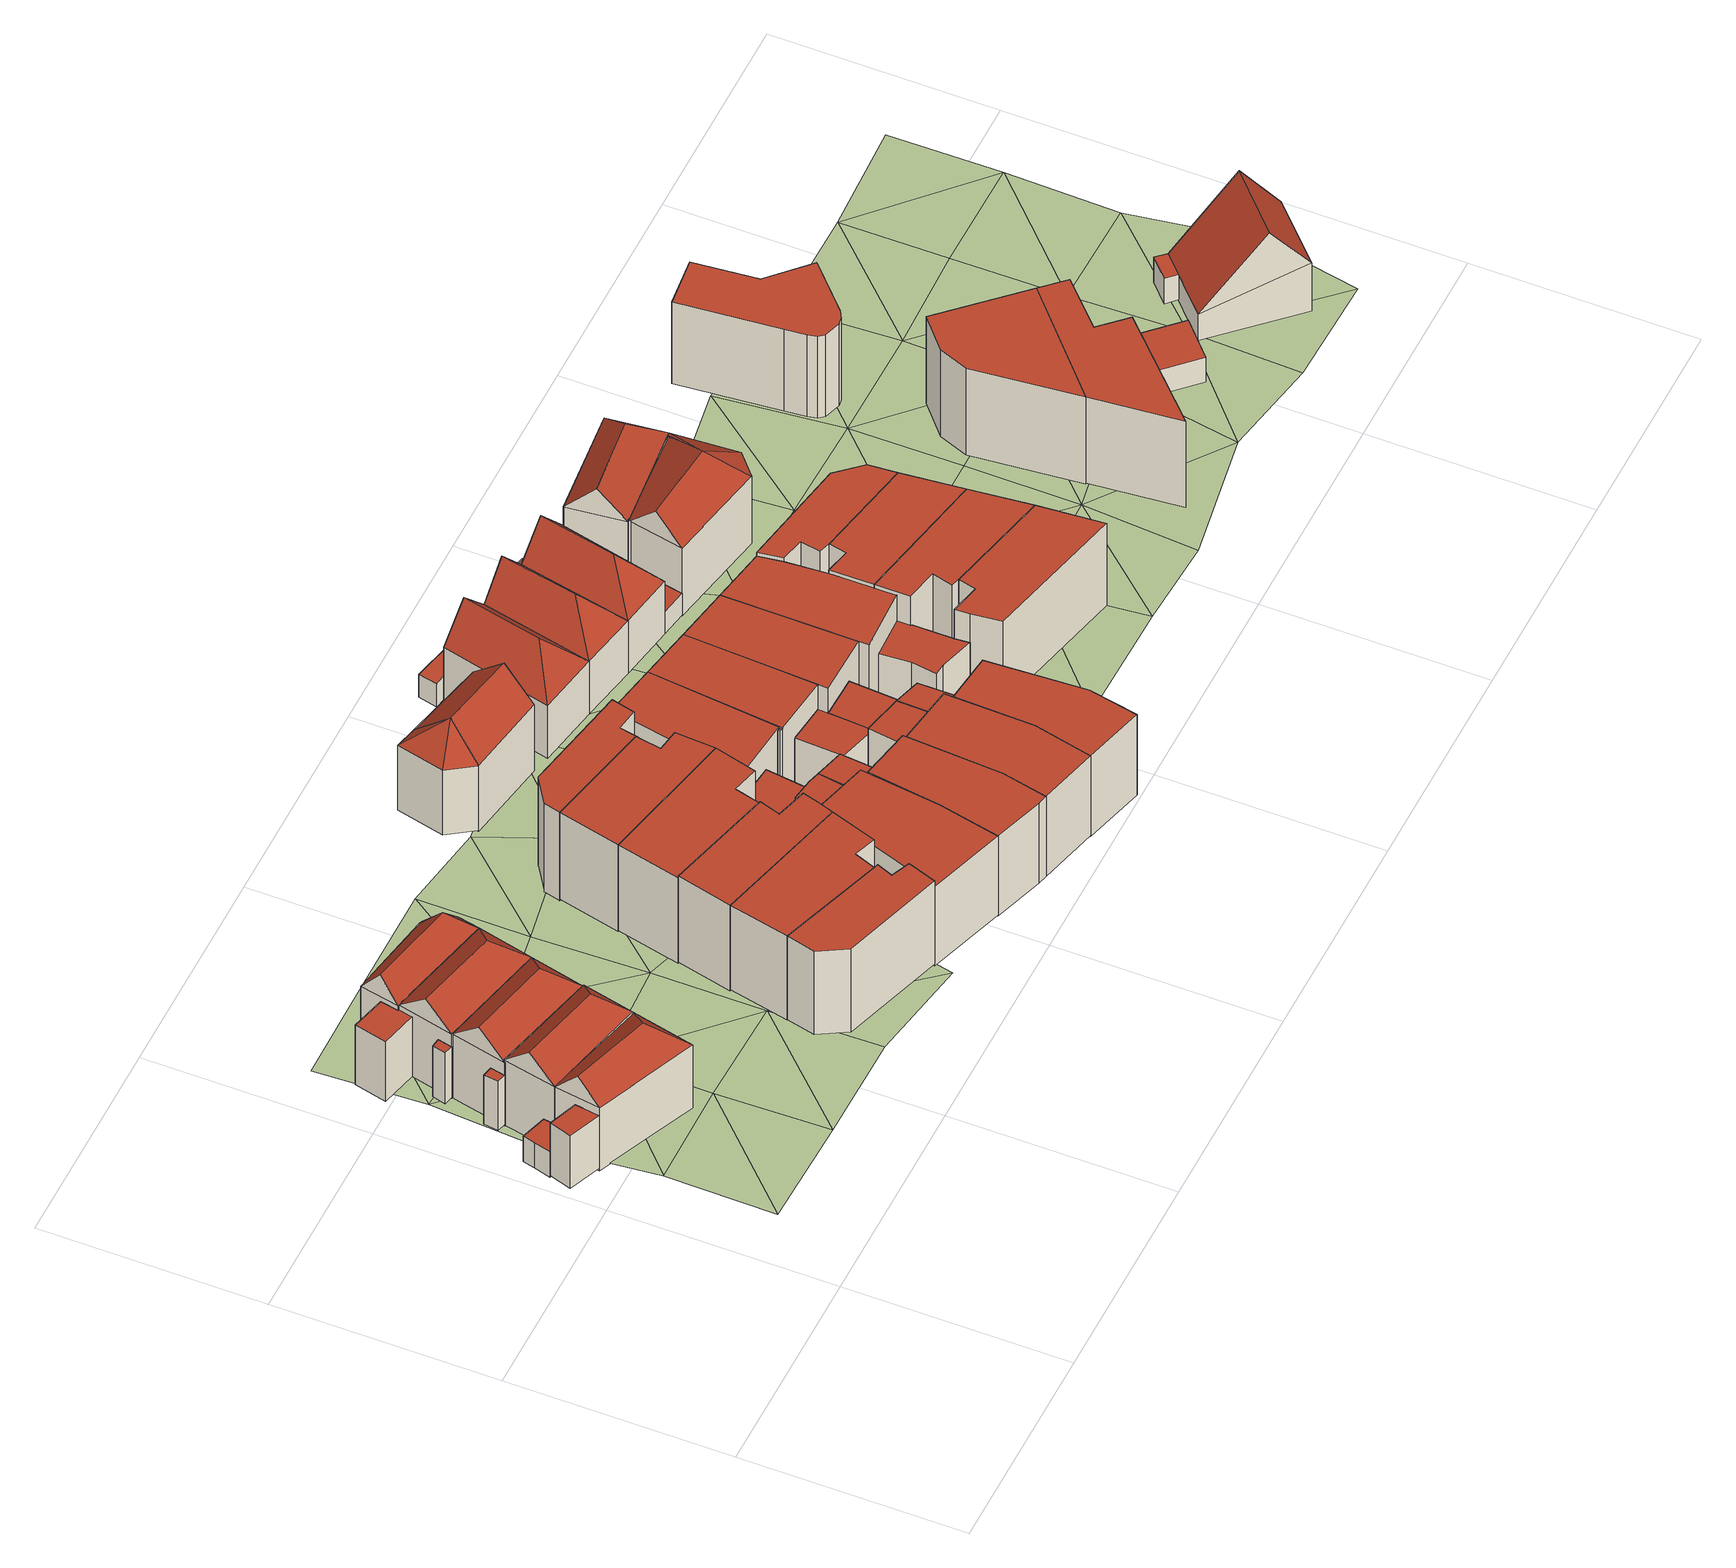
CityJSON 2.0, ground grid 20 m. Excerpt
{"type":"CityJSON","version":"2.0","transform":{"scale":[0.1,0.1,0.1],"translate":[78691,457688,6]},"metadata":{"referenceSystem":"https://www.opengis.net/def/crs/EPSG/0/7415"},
"CityObjects":{
"building1":{"type":"Building","children":["building1-1","building1-2","building1-3"]},
"building1-1":{"type":"BuildingPart","attributes":{"roofType":"1130","RelativeEavesHeight":7.26,"RelativeRidgeHeight":9.64,"AbsoluteEavesHeight":14.44,"AbsoluteRidgeHeight":16.82},"parents":["building1"],"geometry":[{"type":"Solid","lod":"2","boundaries":[[[[0,1,2,3]],[[1,4,5,2]],[[4,6,7,5]],[[6,0,3,7]],[[4,1,8]],[[0,6,9]],[[1,0,9,8]],[[6,4,8,9]],[[3,2,5,7]]]],"semantics":{"surfaces":[{"type":"WallSurface"},{"type":"RoofSurface","Direction":103.12,"Slope":43.67},{"type":"RoofSurface","Direction":15.2,"Slope":45.38},{"type":"RoofSurface","Direction":200.69,"Slope":45.03},{"type":"GroundSurface"}],"values":[[0,0,0,0,1,0,2,3,4]]}}]},
"building1-2":{"type":"BuildingPart","attributes":{"roofType":"1000","RelativeEavesHeight":6.08,"RelativeRidgeHeight":6.08,"AbsoluteEavesHeight":13.53,"AbsoluteRidgeHeight":13.53},"parents":["building1"],"geometry":[{"type":"Solid","lod":"2","boundaries":[[[[10,11,12,13]],[[11,14,15,12]],[[14,16,17,15]],[[16,10,13,17]],[[16,14,11,10]],[[13,12,15,17]]]],"semantics":{"surfaces":[{"type":"WallSurface"},{"type":"RoofSurface","Direction":0,"Slope":90},{"type":"GroundSurface"}],"values":[[0,0,0,0,1,2]]}}]},
"building1-3":{"type":"BuildingPart","attributes":{"roofType":"1000","RelativeEavesHeight":2.91,"RelativeRidgeHeight":2.91,"AbsoluteEavesHeight":10.23,"AbsoluteRidgeHeight":10.23},"parents":["building1"],"geometry":[{"type":"Solid","lod":"2","boundaries":[[[[18,19,20,21]],[[19,22,23,20]],[[22,24,25,23]],[[24,26,27,25]],[[26,18,21,27]],[[26,24,22,19,18]],[[21,20,23,25,27]]]],"semantics":{"surfaces":[{"type":"WallSurface"},{"type":"RoofSurface","Direction":0,"Slope":90},{"type":"GroundSurface"}],"values":[[0,0,0,0,0,1,2]]}}]},
"building2":{"type":"Building","attributes":{"roofType":"1130","RelativeEavesHeight":7.41,"RelativeRidgeHeight":9.79,"AbsoluteEavesHeight":14.44,"AbsoluteRidgeHeight":16.82},"geometry":[{"type":"Solid","lod":"2","boundaries":[[[[28,29,30,31]],[[29,1,32,30]],[[1,0,33,32]],[[0,28,31,33]],[[1,29,34]],[[28,0,35]],[[29,28,35,34]],[[0,1,34,35]],[[31,30,32,33]]]],"semantics":{"surfaces":[{"type":"WallSurface"},{"type":"RoofSurface","Direction":103.11,"Slope":43.77},{"type":"RoofSurface","Direction":13.11,"Slope":45.73},{"type":"RoofSurface","Direction":193.12,"Slope":45.73},{"type":"GroundSurface"}],"values":[[0,0,0,0,1,0,2,3,4]]}}]},
"building3":{"type":"Building","children":["building3-1","building3-2"]},
"building3-1":{"type":"BuildingPart","attributes":{"roofType":"1000","RelativeEavesHeight":5.67,"RelativeRidgeHeight":5.67,"AbsoluteEavesHeight":12.84,"AbsoluteRidgeHeight":12.84},"parents":["building3"],"geometry":[{"type":"Solid","lod":"2","boundaries":[[[[36,37,38,39]],[[37,40,41,38]],[[40,42,43,41]],[[42,36,39,43]],[[42,40,37,36]],[[39,38,41,43]]]],"semantics":{"surfaces":[{"type":"WallSurface"},{"type":"RoofSurface","Direction":0,"Slope":90},{"type":"GroundSurface"}],"values":[[0,0,0,0,1,2]]}}]},
"building3-2":{"type":"BuildingPart","attributes":{"roofType":"1130","RelativeEavesHeight":7.25,"RelativeRidgeHeight":9.68,"AbsoluteEavesHeight":14.2,"AbsoluteRidgeHeight":16.63},"parents":["building3"],"geometry":[{"type":"Solid","lod":"2","boundaries":[[[[44,45,46,47]],[[45,48,49,46]],[[48,50,51,49]],[[50,44,47,51]],[[48,45,52]],[[44,50,53]],[[45,44,53,52]],[[50,48,52,53]],[[47,46,49,51]]]],"semantics":{"surfaces":[{"type":"WallSurface"},{"type":"RoofSurface","Direction":103.11,"Slope":45},{"type":"RoofSurface","Direction":13.09,"Slope":46.19},{"type":"RoofSurface","Direction":193.03,"Slope":46.19},{"type":"GroundSurface"}],"values":[[0,0,0,0,1,0,2,3,4]]}}]},
"building4":{"type":"Building","children":["building4-1","building4-2"]},
"building4-1":{"type":"BuildingPart","attributes":{"roofType":"1000","RelativeEavesHeight":5.71,"RelativeRidgeHeight":5.71,"AbsoluteEavesHeight":12.75,"AbsoluteRidgeHeight":12.75},"parents":["building4"],"geometry":[{"type":"Solid","lod":"2","boundaries":[[[[54,55,56,57]],[[55,58,59,56]],[[58,60,61,59]],[[60,54,57,61]],[[60,58,55,54]],[[57,56,59,61]]]],"semantics":{"surfaces":[{"type":"WallSurface"},{"type":"RoofSurface","Direction":0,"Slope":90},{"type":"GroundSurface"}],"values":[[0,0,0,0,1,2]]}}]},
"building4-2":{"type":"BuildingPart","attributes":{"roofType":"1130","RelativeEavesHeight":7.34,"RelativeRidgeHeight":9.77,"AbsoluteEavesHeight":14.2,"AbsoluteRidgeHeight":16.63},"parents":["building4"],"geometry":[{"type":"Solid","lod":"2","boundaries":[[[[62,63,64,65]],[[63,45,46,64]],[[45,66,67,46]],[[66,62,65,67]],[[45,63,68]],[[62,66,69]],[[63,62,69,68]],[[66,45,68,69]],[[65,64,46,67]]]],"semantics":{"surfaces":[{"type":"WallSurface"},{"type":"RoofSurface","Direction":103.11,"Slope":45},{"type":"RoofSurface","Direction":13.1,"Slope":46.86},{"type":"RoofSurface","Direction":193.06,"Slope":46.86},{"type":"GroundSurface"}],"values":[[0,0,0,0,1,0,2,3,4]]}}]},
"building5":{"type":"Building","children":["building5-1","building5-2","building5-3"]},
"building5-1":{"type":"BuildingPart","attributes":{"roofType":"1000","RelativeEavesHeight":6.85,"RelativeRidgeHeight":6.85,"AbsoluteEavesHeight":13.74,"AbsoluteRidgeHeight":13.74},"parents":["building5"],"geometry":[{"type":"Solid","lod":"2","boundaries":[[[[70,71,65,72]],[[71,73,74,65]],[[73,75,76,74]],[[75,77,78,76]],[[77,79,80,78]],[[79,70,72,80]],[[79,77,75,73,71,70]],[[72,65,74,76,78,80]]]],"semantics":{"surfaces":[{"type":"WallSurface"},{"type":"RoofSurface","Direction":282.15,"Slope":90},{"type":"GroundSurface"}],"values":[[0,0,0,0,0,0,1,2]]}}]},
"building5-2":{"type":"BuildingPart","attributes":{"roofType":"1120","RelativeEavesHeight":7.41,"RelativeRidgeHeight":9.84,"AbsoluteEavesHeight":14.2,"AbsoluteRidgeHeight":16.63},"parents":["building5"],"geometry":[{"type":"Solid","lod":"2","boundaries":[[[[81,63,82,83]],[[63,84,85,82]],[[84,86,87,85]],[[86,81,83,87]],[[63,81,88]],[[84,63,88]],[[86,84,88]],[[81,86,88]],[[83,82,85,87]]]],"semantics":{"surfaces":[{"type":"WallSurface"},{"type":"RoofSurface","Direction":103.12,"Slope":42.03},{"type":"RoofSurface","Direction":252.59,"Slope":-20.45},{"type":"RoofSurface","Direction":10.1,"Slope":40.91},{"type":"RoofSurface","Direction":56.65,"Slope":32.95},{"type":"GroundSurface"}],"values":[[0,0,0,0,1,2,3,4,5]]}}]},
"building5-3":{"type":"BuildingPart","attributes":{"roofType":"1130","RelativeEavesHeight":7.41,"RelativeRidgeHeight":9.84,"AbsoluteEavesHeight":14.2,"AbsoluteRidgeHeight":16.63},"parents":["building5"],"geometry":[{"type":"Solid","lod":"2","boundaries":[[[[89,84,85,90]],[[84,63,82,85]],[[63,91,92,82]],[[91,89,90,92]],[[63,84,88]],[[89,91,93]],[[84,89,93,88]],[[91,63,88,93]],[[90,85,82,92]]]],"semantics":{"surfaces":[{"type":"WallSurface"},{"type":"RoofSurface","Direction":72.58,"Slope":20.45},{"type":"RoofSurface","Direction":11.16,"Slope":38.78},{"type":"RoofSurface","Direction":192.71,"Slope":37.61},{"type":"GroundSurface"}],"values":[[0,0,0,0,1,0,2,3,4]]}}]},
"building6":{"type":"Building","attributes":{"roofType":"1000","RelativeEavesHeight":9.54,"RelativeRidgeHeight":9.54,"AbsoluteEavesHeight":16.8,"AbsoluteRidgeHeight":16.8},"geometry":[{"type":"Solid","lod":"2","boundaries":[[[[94,95,96,97]],[[95,98,99,96]],[[98,100,101,99]],[[100,102,103,101]],[[102,104,105,103]],[[104,106,107,105]],[[106,108,109,107]],[[108,94,97,109]],[[108,106,104,102,100,98,95,94]],[[97,96,99,101,103,105,107,109]]]],"semantics":{"surfaces":[{"type":"WallSurface"},{"type":"RoofSurface","Direction":76.22,"Slope":90},{"type":"GroundSurface"}],"values":[[0,0,0,0,0,0,0,0,1,2]]}}]},
"building7":{"type":"Building","attributes":{"roofType":"1000","RelativeEavesHeight":9.61,"RelativeRidgeHeight":9.61,"AbsoluteEavesHeight":16.8,"AbsoluteRidgeHeight":16.8},"geometry":[{"type":"Solid","lod":"2","boundaries":[[[[110,111,112,113]],[[111,106,114,112]],[[106,104,115,114]],[[104,116,117,115]],[[116,118,119,117]],[[118,110,113,119]],[[118,116,104,106,111,110]],[[113,112,114,115,117,119]]]],"semantics":{"surfaces":[{"type":"WallSurface"},{"type":"RoofSurface","Direction":55.27,"Slope":90},{"type":"GroundSurface"}],"values":[[0,0,0,0,0,0,1,2]]}}]},
"building8":{"type":"Building","attributes":{"roofType":"1000","RelativeEavesHeight":9.76,"RelativeRidgeHeight":9.76,"AbsoluteEavesHeight":16.8,"AbsoluteRidgeHeight":16.8},"geometry":[{"type":"Solid","lod":"2","boundaries":[[[[120,121,122,123]],[[121,124,125,122]],[[124,118,126,125]],[[118,116,127,126]],[[116,128,129,127]],[[128,130,131,129]],[[130,120,123,131]],[[130,128,116,118,124,121,120]],[[123,122,125,126,127,129,131]]]],"semantics":{"surfaces":[{"type":"WallSurface"},{"type":"RoofSurface","Direction":187.5,"Slope":90},{"type":"GroundSurface"}],"values":[[0,0,0,0,0,0,0,1,2]]}}]},
"building9":{"type":"Building","attributes":{"roofType":"1000","RelativeEavesHeight":9.76,"RelativeRidgeHeight":9.76,"AbsoluteEavesHeight":16.6,"AbsoluteRidgeHeight":16.6},"geometry":[{"type":"Solid","lod":"2","boundaries":[[[[132,133,134,135]],[[133,136,137,134]],[[136,138,139,137]],[[138,140,141,139]],[[140,142,143,141]],[[142,132,135,143]],[[142,140,138,136,133,132]],[[135,134,137,139,141,143]]]],"semantics":{"surfaces":[{"type":"WallSurface"},{"type":"RoofSurface","Direction":316.21,"Slope":90},{"type":"GroundSurface"}],"values":[[0,0,0,0,0,0,1,2]]}}]},
"building10":{"type":"Building","children":["building10-1","building10-2"]},
"building10-1":{"type":"BuildingPart","attributes":{"roofType":"1000","RelativeEavesHeight":9.03,"RelativeRidgeHeight":9.03,"AbsoluteEavesHeight":16.12,"AbsoluteRidgeHeight":16.12},"parents":["building10"],"geometry":[{"type":"Solid","lod":"2","boundaries":[[[[144,145,146,147]],[[145,148,149,146]],[[148,150,151,149]],[[150,152,153,151]],[[152,144,147,153]],[[152,150,148,145,144]],[[147,146,149,151,153]]]],"semantics":{"surfaces":[{"type":"WallSurface"},{"type":"RoofSurface","Direction":0,"Slope":90},{"type":"GroundSurface"}],"values":[[0,0,0,0,0,1,2]]}}]},
"building10-2":{"type":"BuildingPart","attributes":{"roofType":"1000","RelativeEavesHeight":6.68,"RelativeRidgeHeight":6.68,"AbsoluteEavesHeight":13.43,"AbsoluteRidgeHeight":13.43},"parents":["building10"],"geometry":[{"type":"Solid","lod":"2","boundaries":[[[[154,155,156,157]],[[155,158,159,156]],[[158,160,161,159]],[[160,162,163,161]],[[162,154,157,163]],[[162,160,158,155,154]],[[157,156,159,161,163]]]],"semantics":{"surfaces":[{"type":"WallSurface"},{"type":"RoofSurface","Direction":0,"Slope":90},{"type":"GroundSurface"}],"values":[[0,0,0,0,0,1,2]]}}]},
"building11":{"type":"Building","attributes":{"roofType":"1000","RelativeEavesHeight":9.92,"RelativeRidgeHeight":9.92,"AbsoluteEavesHeight":16.6,"AbsoluteRidgeHeight":16.6},"geometry":[{"type":"Solid","lod":"2","boundaries":[[[[164,165,166,167]],[[165,142,168,166]],[[142,140,169,168]],[[140,170,171,169]],[[170,172,173,171]],[[172,174,175,173]],[[174,164,167,175]],[[174,172,170,140,142,165,164]],[[167,166,168,169,171,173,175]]]],"semantics":{"surfaces":[{"type":"WallSurface"},{"type":"RoofSurface","Direction":0,"Slope":90},{"type":"GroundSurface"}],"values":[[0,0,0,0,0,0,0,1,2]]}}]},
"building12":{"type":"Building","attributes":{"roofType":"1000","RelativeEavesHeight":10.05,"RelativeRidgeHeight":10.05,"AbsoluteEavesHeight":16.6,"AbsoluteRidgeHeight":16.6},"geometry":[{"type":"Solid","lod":"2","boundaries":[[[[176,177,178,179]],[[177,172,180,178]],[[172,170,181,180]],[[170,182,183,181]],[[182,184,185,183]],[[184,186,187,185]],[[186,176,179,187]],[[186,184,182,170,172,177,176]],[[179,178,180,181,183,185,187]]]],"semantics":{"surfaces":[{"type":"WallSurface"},{"type":"RoofSurface","Direction":0,"Slope":90},{"type":"GroundSurface"}],"values":[[0,0,0,0,0,0,0,1,2]]}}]},
"building13":{"type":"Building","children":["building13-1","building13-2"]},
"building13-1":{"type":"BuildingPart","attributes":{"roofType":"1000","RelativeEavesHeight":9.08,"RelativeRidgeHeight":9.08,"AbsoluteEavesHeight":16.12,"AbsoluteRidgeHeight":16.12},"parents":["building13"],"geometry":[{"type":"Solid","lod":"2","boundaries":[[[[188,189,190,191]],[[189,192,193,190]],[[192,145,194,193]],[[145,144,195,194]],[[144,196,197,195]],[[196,198,199,197]],[[198,200,201,199]],[[200,188,191,201]],[[200,198,196,144,145,192,189,188]],[[191,190,193,194,195,197,199,201]]]],"semantics":{"surfaces":[{"type":"WallSurface"},{"type":"RoofSurface","Direction":0,"Slope":90},{"type":"GroundSurface"}],"values":[[0,0,0,0,0,0,0,0,1,2]]}}]},
"building13-2":{"type":"BuildingPart","attributes":{"roofType":"1010","RelativeEavesHeight":6.7,"RelativeRidgeHeight":6.7,"AbsoluteEavesHeight":13.43,"AbsoluteRidgeHeight":13.43},"parents":["building13"],"geometry":[{"type":"Solid","lod":"2","boundaries":[[[[202,160,203,204]],[[160,205,206,203]],[[205,207,208,206]],[[207,202,204,208]],[[207,205,160,202]],[[204,203,206,208]]]],"semantics":{"surfaces":[{"type":"WallSurface"},{"type":"RoofSurface","Direction":0,"Slope":90},{"type":"GroundSurface"}],"values":[[0,0,0,0,1,2]]}}]},
"building14":{"type":"Building","children":["building14-1","building14-2"]},
"building14-1":{"type":"BuildingPart","attributes":{"roofType":"1130","RelativeEavesHeight":7.46,"RelativeRidgeHeight":10.33,"AbsoluteEavesHeight":14.01,"AbsoluteRidgeHeight":16.88},"parents":["building14"],"geometry":[{"type":"Solid","lod":"2","boundaries":[[[[209,210,211,212]],[[210,213,214,211]],[[213,215,216,214]],[[215,209,212,216]],[[213,210,217]],[[209,215,218]],[[210,209,218,217]],[[215,213,217,218]],[[212,211,214,216]]]],"semantics":{"surfaces":[{"type":"WallSurface"},{"type":"RoofSurface","Direction":284.38,"Slope":12.18},{"type":"RoofSurface","Direction":190.62,"Slope":46.91},{"type":"RoofSurface","Direction":12.18,"Slope":47.16},{"type":"GroundSurface"}],"values":[[0,0,0,0,1,0,2,3,4]]}}]},
"building14-2":{"type":"BuildingPart","attributes":{"roofType":"1120","RelativeEavesHeight":7.46,"RelativeRidgeHeight":10.32,"AbsoluteEavesHeight":14.01,"AbsoluteRidgeHeight":16.88},"parents":["building14"],"geometry":[{"type":"Solid","lod":"2","boundaries":[[[[210,219,220,221]],[[219,222,223,220]],[[222,213,224,223]],[[213,210,221,224]],[[219,210,217]],[[222,219,217]],[[213,222,217]],[[210,213,217]],[[221,220,223,224]]]],"semantics":{"surfaces":[{"type":"WallSurface"},{"type":"RoofSurface","Direction":236.76,"Slope":44.11},{"type":"RoofSurface","Direction":283.7,"Slope":43.98},{"type":"RoofSurface","Direction":12.99,"Slope":48.09},{"type":"RoofSurface","Direction":104.39,"Slope":-12.18},{"type":"GroundSurface"}],"values":[[0,0,0,0,1,2,3,4,5]]}}]},
"building15":{"type":"Building","children":["building15-1","building15-2","building15-3"]},
"building15-1":{"type":"BuildingPart","attributes":{"roofType":"1000","RelativeEavesHeight":9.01,"RelativeRidgeHeight":9.01,"AbsoluteEavesHeight":15.52,"AbsoluteRidgeHeight":15.52},"parents":["building15"],"geometry":[{"type":"Solid","lod":"2","boundaries":[[[[225,226,227,228]],[[226,229,230,227]],[[229,231,232,230]],[[231,233,179,232]],[[233,234,187,179]],[[234,235,236,187]],[[235,225,228,236]],[[235,234,233,231,229,226,225]],[[228,227,230,232,179,187,236]]]],"semantics":{"surfaces":[{"type":"WallSurface"},{"type":"RoofSurface","Direction":0,"Slope":90},{"type":"GroundSurface"}],"values":[[0,0,0,0,0,0,0,1,2]]}}]},
"building15-2":{"type":"BuildingPart","attributes":{"roofType":"1000","RelativeEavesHeight":5.97,"RelativeRidgeHeight":5.97,"AbsoluteEavesHeight":12.63,"AbsoluteRidgeHeight":12.63},"parents":["building15"],"geometry":[{"type":"Solid","lod":"2","boundaries":[[[[237,238,239,240]],[[238,241,242,239]],[[241,243,244,242]],[[243,245,246,244]],[[245,237,240,246]],[[245,243,241,238,237]],[[240,239,242,244,246]]]],"semantics":{"surfaces":[{"type":"WallSurface"},{"type":"RoofSurface","Direction":0,"Slope":90},{"type":"GroundSurface"}],"values":[[0,0,0,0,0,1,2]]}}]},
"building15-3":{"type":"BuildingPart","attributes":{"roofType":"1000","RelativeEavesHeight":8.92,"RelativeRidgeHeight":8.92,"AbsoluteEavesHeight":15.45,"AbsoluteRidgeHeight":15.45},"parents":["building15"],"geometry":[{"type":"Solid","lod":"2","boundaries":[[[[247,248,249,250]],[[248,251,252,249]],[[251,253,228,252]],[[253,247,250,228]],[[253,251,248,247]],[[250,249,252,228]]]],"semantics":{"surfaces":[{"type":"WallSurface"},{"type":"RoofSurface","Direction":0,"Slope":90},{"type":"GroundSurface"}],"values":[[0,0,0,0,1,2]]}}]},
"building16":{"type":"Building","children":["building16-1","building16-2"]},
"building16-1":{"type":"BuildingPart","attributes":{"roofType":"1000","RelativeEavesHeight":9.12,"RelativeRidgeHeight":9.12,"AbsoluteEavesHeight":16.12,"AbsoluteRidgeHeight":16.12},"parents":["building16"],"geometry":[{"type":"Solid","lod":"2","boundaries":[[[[254,255,256,257]],[[255,258,259,256]],[[258,189,190,259]],[[189,188,191,190]],[[188,200,201,191]],[[200,254,257,201]],[[200,188,189,258,255,254]],[[257,256,259,190,191,201]]]],"semantics":{"surfaces":[{"type":"WallSurface"},{"type":"RoofSurface","Direction":0,"Slope":90},{"type":"GroundSurface"}],"values":[[0,0,0,0,0,0,1,2]]}}]},
"building16-2":{"type":"BuildingPart","attributes":{"roofType":"1000","RelativeEavesHeight":6.64,"RelativeRidgeHeight":6.64,"AbsoluteEavesHeight":13.4,"AbsoluteRidgeHeight":13.4},"parents":["building16"],"geometry":[{"type":"Solid","lod":"2","boundaries":[[[[260,261,262,263]],[[261,264,265,262]],[[264,266,267,265]],[[266,260,263,267]],[[266,264,261,260]],[[263,262,265,267]]]],"semantics":{"surfaces":[{"type":"WallSurface"},{"type":"RoofSurface","Direction":0,"Slope":90},{"type":"GroundSurface"}],"values":[[0,0,0,0,1,2]]}}]},
"building17":{"type":"Building","children":["building17-1","building17-2"]},
"building17-1":{"type":"BuildingPart","attributes":{"roofType":"1000","RelativeEavesHeight":6.16,"RelativeRidgeHeight":6.16,"AbsoluteEavesHeight":12.67,"AbsoluteRidgeHeight":12.67},"parents":["building17"],"geometry":[{"type":"Solid","lod":"2","boundaries":[[[[268,269,270,271]],[[269,272,273,270]],[[272,274,275,273]],[[274,276,277,275]],[[276,268,271,277]],[[276,274,272,269,268]],[[271,270,273,275,277]]]],"semantics":{"surfaces":[{"type":"WallSurface"},{"type":"RoofSurface","Direction":0,"Slope":90},{"type":"GroundSurface"}],"values":[[0,0,0,0,0,1,2]]}}]},
"building17-2":{"type":"BuildingPart","attributes":{"roofType":"1000","RelativeEavesHeight":9.03,"RelativeRidgeHeight":9.03,"AbsoluteEavesHeight":15.52,"AbsoluteRidgeHeight":15.52},"parents":["building17"],"geometry":[{"type":"Solid","lod":"2","boundaries":[[[[278,235,236,250]],[[235,279,280,236]],[[279,281,277,280]],[[281,278,250,277]],[[281,279,235,278]],[[250,236,280,277]]]],"semantics":{"surfaces":[{"type":"WallSurface"},{"type":"RoofSurface","Direction":0,"Slope":90},{"type":"GroundSurface"}],"values":[[0,0,0,0,1,2]]}}]},
"building18":{"type":"Building","children":["building18-1","building18-2"]},
"building18-1":{"type":"BuildingPart","attributes":{"roofType":"1000","RelativeEavesHeight":9.23,"RelativeRidgeHeight":9.23,"AbsoluteEavesHeight":16.12,"AbsoluteRidgeHeight":16.12},"parents":["building18"],"geometry":[{"type":"Solid","lod":"2","boundaries":[[[[282,283,284,285]],[[283,258,286,284]],[[258,255,287,286]],[[255,288,289,287]],[[288,290,291,289]],[[290,282,285,291]],[[290,288,255,258,283,282]],[[285,284,286,287,289,291]]]],"semantics":{"surfaces":[{"type":"WallSurface"},{"type":"RoofSurface","Direction":0,"Slope":90},{"type":"GroundSurface"}],"values":[[0,0,0,0,0,0,1,2]]}}]},
"building18-2":{"type":"BuildingPart","attributes":{"roofType":"1000","RelativeEavesHeight":6.6,"RelativeRidgeHeight":6.6,"AbsoluteEavesHeight":13.4,"AbsoluteRidgeHeight":13.4},"parents":["building18"],"geometry":[{"type":"Solid","lod":"2","boundaries":[[[[266,292,293,267]],[[292,294,295,293]],[[294,296,297,295]],[[296,298,299,297]],[[298,266,267,299]],[[298,296,294,292,266]],[[267,293,295,297,299]]]],"semantics":{"surfaces":[{"type":"WallSurface"},{"type":"RoofSurface","Direction":0,"Slope":90},{"type":"GroundSurface"}],"values":[[0,0,0,0,0,1,2]]}}]},
"building19":{"type":"Building","children":["building19-1","building19-2"]},
"building19-1":{"type":"BuildingPart","attributes":{"roofType":"1130","RelativeEavesHeight":5.99,"RelativeRidgeHeight":9.24,"AbsoluteEavesHeight":12.43,"AbsoluteRidgeHeight":15.67},"parents":["building19"],"geometry":[{"type":"Solid","lod":"2","boundaries":[[[[300,301,302,303]],[[301,304,305,302]],[[304,306,307,305]],[[306,300,303,307]],[[304,301,308]],[[300,306,309]],[[301,300,309,308]],[[306,304,308,309]],[[303,302,305,307]]]],"semantics":{"surfaces":[{"type":"WallSurface"},{"type":"RoofSurface","Direction":190.47,"Slope":41.22},{"type":"RoofSurface","Direction":102.38,"Slope":41.15},{"type":"RoofSurface","Direction":282.98,"Slope":41.14},{"type":"GroundSurface"}],"values":[[0,0,0,0,1,0,2,3,4]]}}]},
"building19-2":{"type":"BuildingPart","attributes":{"roofType":"1000","RelativeEavesHeight":2.59,"RelativeRidgeHeight":2.59,"AbsoluteEavesHeight":8.98,"AbsoluteRidgeHeight":8.98},"parents":["building19"],"geometry":[{"type":"Solid","lod":"2","boundaries":[[[[310,311,312,313]],[[311,314,315,312]],[[314,316,317,315]],[[316,310,313,317]],[[316,314,311,310]],[[313,312,315,317]]]],"semantics":{"surfaces":[{"type":"WallSurface"},{"type":"RoofSurface","Direction":0,"Slope":90},{"type":"GroundSurface"}],"values":[[0,0,0,0,1,2]]}}]},
"building20":{"type":"Building","children":["building20-1","building20-2"]},
"building20-1":{"type":"BuildingPart","attributes":{"roofType":"1000","RelativeEavesHeight":6.12,"RelativeRidgeHeight":6.12,"AbsoluteEavesHeight":12.67,"AbsoluteRidgeHeight":12.67},"parents":["building20"],"geometry":[{"type":"Solid","lod":"2","boundaries":[[[[318,319,320,321]],[[319,268,322,320]],[[268,323,324,322]],[[323,318,321,324]],[[323,268,319,318]],[[321,320,322,324]]]],"semantics":{"surfaces":[{"type":"WallSurface"},{"type":"RoofSurface","Direction":0,"Slope":90},{"type":"GroundSurface"}],"values":[[0,0,0,0,1,2]]}}]},
"building20-2":{"type":"BuildingPart","attributes":{"roofType":"1000","RelativeEavesHeight":9.05,"RelativeRidgeHeight":9.05,"AbsoluteEavesHeight":15.52,"AbsoluteRidgeHeight":15.52},"parents":["building20"],"geometry":[{"type":"Solid","lod":"2","boundaries":[[[[325,326,327,328]],[[326,279,280,327]],[[279,329,330,280]],[[329,325,328,330]],[[329,279,326,325]],[[328,327,280,330]]]],"semantics":{"surfaces":[{"type":"WallSurface"},{"type":"RoofSurface","Direction":0,"Slope":90},{"type":"GroundSurface"}],"values":[[0,0,0,0,1,2]]}}]},
"building21":{"type":"Building","children":["building21-1","building21-2","building21-3"]},
"building21-1":{"type":"BuildingPart","attributes":{"roofType":"1000","RelativeEavesHeight":2.97,"RelativeRidgeHeight":2.97,"AbsoluteEavesHeight":9.41,"AbsoluteRidgeHeight":9.41},"parents":["building21"],"geometry":[{"type":"Solid","lod":"2","boundaries":[[[[331,332,333,334]],[[332,335,336,333]],[[335,337,338,336]],[[337,331,334,338]],[[337,335,332,331]],[[334,333,336,338]]]],"semantics":{"surfaces":[{"type":"WallSurface"},{"type":"RoofSurface","Direction":1.36,"Slope":90},{"type":"GroundSurface"}],"values":[[0,0,0,0,1,2]]}}]},
"building21-2":{"type":"BuildingPart","attributes":{"roofType":"1000","RelativeEavesHeight":3.19,"RelativeRidgeHeight":3.19,"AbsoluteEavesHeight":9.61,"AbsoluteRidgeHeight":9.61},"parents":["building21"],"geometry":[{"type":"Solid","lod":"2","boundaries":[[[[339,340,317,336]],[[340,341,342,317]],[[341,343,338,342]],[[343,339,336,338]],[[343,341,340,339]],[[336,317,342,338]]]],"semantics":{"surfaces":[{"type":"WallSurface"},{"type":"RoofSurface","Direction":342.79,"Slope":90},{"type":"GroundSurface"}],"values":[[0,0,0,0,1,2]]}}]},
"building21-3":{"type":"BuildingPart","attributes":{"roofType":"1130","RelativeEavesHeight":5.98,"RelativeRidgeHeight":9.23,"AbsoluteEavesHeight":12.43,"AbsoluteRidgeHeight":15.67},"parents":["building21"],"geometry":[{"type":"Solid","lod":"2","boundaries":[[[[344,345,346,347]],[[345,301,302,346]],[[301,300,303,302]],[[300,344,347,303]],[[301,345,348]],[[344,300,349]],[[345,344,349,348]],[[300,301,348,349]],[[347,346,302,303]]]],"semantics":{"surfaces":[{"type":"WallSurface"},{"type":"RoofSurface","Direction":190.46,"Slope":44.99},{"type":"RoofSurface","Direction":101.79,"Slope":38.99},{"type":"RoofSurface","Direction":282.07,"Slope":38.99},{"type":"GroundSurface"}],"values":[[0,0,0,0,1,0,2,3,4]]}}]},
"building22":{"type":"Building","children":["building22-1","building22-2"]},
"building22-1":{"type":"BuildingPart","attributes":{"roofType":"1000","RelativeEavesHeight":9.06,"RelativeRidgeHeight":9.06,"AbsoluteEavesHeight":15.52,"AbsoluteRidgeHeight":15.52},"parents":["building22"],"geometry":[{"type":"Solid","lod":"2","boundaries":[[[[350,351,352,353]],[[351,329,330,352]],[[329,354,355,330]],[[354,356,357,355]],[[356,358,359,357]],[[358,350,353,359]],[[358,356,354,329,351,350]],[[353,352,330,355,357,359]]]],"semantics":{"surfaces":[{"type":"WallSurface"},{"type":"RoofSurface","Direction":0,"Slope":90},{"type":"GroundSurface"}],"values":[[0,0,0,0,0,0,1,2]]}}]},
"building22-2":{"type":"BuildingPart","attributes":{"roofType":"1000","RelativeEavesHeight":5.96,"RelativeRidgeHeight":5.96,"AbsoluteEavesHeight":12.56,"AbsoluteRidgeHeight":12.56},"parents":["building22"],"geometry":[{"type":"Solid","lod":"2","boundaries":[[[[360,361,362,363]],[[361,364,365,362]],[[364,366,367,365]],[[366,368,369,367]],[[368,370,371,369]],[[370,372,373,371]],[[372,360,363,373]],[[372,370,368,366,364,361,360]],[[363,362,365,367,369,371,373]]]],"semantics":{"surfaces":[{"type":"WallSurface"},{"type":"RoofSurface","Direction":0,"Slope":90},{"type":"GroundSurface"}],"values":[[0,0,0,0,0,0,0,1,2]]}}]},
"building23":{"type":"Building","children":["building23-1","building23-2"]},
"building23-1":{"type":"BuildingPart","attributes":{"roofType":"1130","RelativeEavesHeight":6,"RelativeRidgeHeight":9.25,"AbsoluteEavesHeight":12.43,"AbsoluteRidgeHeight":15.67},"parents":["building23"],"geometry":[{"type":"Solid","lod":"2","boundaries":[[[[374,375,376,377]],[[375,345,346,376]],[[345,344,347,346]],[[344,374,377,347]],[[345,375,378]],[[374,344,379]],[[375,374,379,378]],[[344,345,378,379]],[[377,376,346,347]]]],"semantics":{"surfaces":[{"type":"WallSurface"},{"type":"RoofSurface","Direction":190.46,"Slope":44.99},{"type":"RoofSurface","Direction":102.57,"Slope":38.63},{"type":"RoofSurface","Direction":281.92,"Slope":38.64},{"type":"GroundSurface"}],"values":[[0,0,0,0,1,0,2,3,4]]}}]},
"building23-2":{"type":"BuildingPart","attributes":{"roofType":"1000","RelativeEavesHeight":3.27,"RelativeRidgeHeight":3.27,"AbsoluteEavesHeight":9.7,"AbsoluteRidgeHeight":9.7},"parents":["building23"],"geometry":[{"type":"Solid","lod":"2","boundaries":[[[[380,381,382,383]],[[381,384,385,382]],[[384,386,387,385]],[[386,380,383,387]],[[386,384,381,380]],[[383,382,385,387]]]],"semantics":{"surfaces":[{"type":"WallSurface"},{"type":"RoofSurface","Direction":0,"Slope":90},{"type":"GroundSurface"}],"values":[[0,0,0,0,1,2]]}}]},
"building24":{"type":"Building","attributes":{"roofType":"1000","RelativeEavesHeight":9.45,"RelativeRidgeHeight":9.45,"AbsoluteEavesHeight":15.9,"AbsoluteRidgeHeight":15.9},"geometry":[{"type":"Solid","lod":"2","boundaries":[[[[388,389,390,391]],[[389,392,393,390]],[[392,394,395,393]],[[394,396,397,395]],[[396,398,399,397]],[[398,400,401,399]],[[400,388,391,401]],[[400,398,396,394,392,389,388]],[[391,390,393,395,397,399,401]]]],"semantics":{"surfaces":[{"type":"WallSurface"},{"type":"RoofSurface","Direction":0,"Slope":90},{"type":"GroundSurface"}],"values":[[0,0,0,0,0,0,0,1,2]]}}]},
"building25":{"type":"Building","attributes":{"roofType":"1000","RelativeEavesHeight":9.47,"RelativeRidgeHeight":9.47,"AbsoluteEavesHeight":15.9,"AbsoluteRidgeHeight":15.9},"geometry":[{"type":"Solid","lod":"2","boundaries":[[[[400,398,402,403]],[[398,404,405,402]],[[404,406,407,405]],[[406,408,409,407]],[[408,410,411,409]],[[410,412,413,411]],[[412,400,403,413]],[[412,410,408,406,404,398,400]],[[403,402,405,407,409,411,413]]]],"semantics":{"surfaces":[{"type":"WallSurface"},{"type":"RoofSurface","Direction":0,"Slope":90},{"type":"GroundSurface"}],"values":[[0,0,0,0,0,0,0,1,2]]}}]},
"building26":{"type":"Building","attributes":{"roofType":"1000","RelativeEavesHeight":9.49,"RelativeRidgeHeight":9.49,"AbsoluteEavesHeight":15.9,"AbsoluteRidgeHeight":15.9},"geometry":[{"type":"Solid","lod":"2","boundaries":[[[[412,410,411,413]],[[410,414,415,411]],[[414,416,417,415]],[[416,418,419,417]],[[418,420,421,419]],[[420,412,413,421]],[[420,418,416,414,410,412]],[[413,411,415,417,419,421]]]],"semantics":{"surfaces":[{"type":"WallSurface"},{"type":"RoofSurface","Direction":0,"Slope":90},{"type":"GroundSurface"}],"values":[[0,0,0,0,0,0,1,2]]}}]},
"building27":{"type":"Building","attributes":{"roofType":"1000","RelativeEavesHeight":9.5,"RelativeRidgeHeight":9.5,"AbsoluteEavesHeight":15.9,"AbsoluteRidgeHeight":15.9},"geometry":[{"type":"Solid","lod":"2","boundaries":[[[[422,423,424,425]],[[423,420,421,424]],[[420,418,419,421]],[[418,426,427,419]],[[426,428,429,427]],[[428,430,431,429]],[[430,432,433,431]],[[432,434,435,433]],[[434,422,425,435]],[[434,432,430,428,426,418,420,423,422]],[[425,424,421,419,427,429,431,433,435]]]],"semantics":{"surfaces":[{"type":"WallSurface"},{"type":"RoofSurface","Direction":0,"Slope":90},{"type":"GroundSurface"}],"values":[[0,0,0,0,0,0,0,0,0,1,2]]}}]},
"building28":{"type":"Building","children":["building28-1","building28-2","building28-3","building28-4"]},
"building28-1":{"type":"BuildingPart","attributes":{"roofType":"1000","RelativeEavesHeight":7.9,"RelativeRidgeHeight":7.9,"AbsoluteEavesHeight":14.34,"AbsoluteRidgeHeight":14.34},"parents":["building28"],"geometry":[{"type":"Solid","lod":"2","boundaries":[[[[436,437,438,439]],[[437,440,441,438]],[[440,436,439,441]],[[440,437,436]],[[439,438,441]]]],"semantics":{"surfaces":[{"type":"WallSurface"},{"type":"RoofSurface","Direction":0,"Slope":90},{"type":"GroundSurface"}],"values":[[0,0,0,1,2]]}}]},
"building28-2":{"type":"BuildingPart","attributes":{"roofType":"1120","RelativeEavesHeight":7.69,"RelativeRidgeHeight":10.36,"AbsoluteEavesHeight":13.99,"AbsoluteRidgeHeight":16.66},"parents":["building28"],"geometry":[{"type":"Solid","lod":"2","boundaries":[[[[442,443,444,445]],[[443,446,447,444]],[[446,448,449,447]],[[448,442,445,449]],[[443,442,450]],[[446,443,450]],[[448,446,450]],[[442,448,450]],[[445,444,447,449]]]],"semantics":{"surfaces":[{"type":"WallSurface"},{"type":"RoofSurface","Direction":137.57,"Slope":53.88},{"type":"RoofSurface","Direction":279.26,"Slope":-36.98},{"type":"RoofSurface","Direction":354.08,"Slope":55.47},{"type":"RoofSurface","Direction":85.52,"Slope":50.92},{"type":"GroundSurface"}],"values":[[0,0,0,0,1,2,3,4,5]]}}]},
"building28-3":{"type":"BuildingPart","attributes":{"roofType":"1000","RelativeEavesHeight":2.47,"RelativeRidgeHeight":2.47,"AbsoluteEavesHeight":8.91,"AbsoluteRidgeHeight":8.91},"parents":["building28"],"geometry":[{"type":"Solid","lod":"2","boundaries":[[[[451,452,376,453]],[[452,454,455,376]],[[454,456,457,455]],[[456,451,453,457]],[[456,454,452,451]],[[453,376,455,457]]]],"semantics":{"surfaces":[{"type":"WallSurface"},{"type":"RoofSurface","Direction":0,"Slope":90},{"type":"GroundSurface"}],"values":[[0,0,0,0,1,2]]}}]},
"building28-4":{"type":"BuildingPart","attributes":{"roofType":"1130","RelativeEavesHeight":7.69,"RelativeRidgeHeight":10.35,"AbsoluteEavesHeight":13.99,"AbsoluteRidgeHeight":16.66},"parents":["building28"],"geometry":[{"type":"Solid","lod":"2","boundaries":[[[[458,446,447,459]],[[446,443,444,447]],[[443,460,461,444]],[[460,458,459,461]],[[443,446,450]],[[458,460,462]],[[446,458,462,450]],[[460,443,450,462]],[[459,447,444,461]]]],"semantics":{"surfaces":[{"type":"WallSurface"},{"type":"RoofSurface","Direction":99.26,"Slope":36.98},{"type":"RoofSurface","Direction":358.85,"Slope":51.23},{"type":"RoofSurface","Direction":188.21,"Slope":48.18},{"type":"GroundSurface"}],"values":[[0,0,0,0,1,0,2,3,4]]}}]},
"building29":{"type":"Building","attributes":{"roofType":"1130","RelativeEavesHeight":7.72,"RelativeRidgeHeight":10.58,"AbsoluteEavesHeight":13.99,"AbsoluteRidgeHeight":16.86},"geometry":[{"type":"Solid","lod":"2","boundaries":[[[[463,464,465,466]],[[464,448,449,465]],[[448,467,468,449]],[[467,463,466,468]],[[448,464,469]],[[463,467,470]],[[464,463,470,469]],[[467,448,469,470]],[[466,465,449,468]]]],"semantics":{"surfaces":[{"type":"WallSurface"},{"type":"RoofSurface","Direction":84.09,"Slope":42.93},{"type":"RoofSurface","Direction":354.08,"Slope":42.86},{"type":"RoofSurface","Direction":174.08,"Slope":42.86},{"type":"GroundSurface"}],"values":[[0,0,0,0,1,0,2,3,4]]}}]},
"building30":{"type":"Building","attributes":{"roofType":"1000","RelativeEavesHeight":9.83,"RelativeRidgeHeight":9.83,"AbsoluteEavesHeight":16.18,"AbsoluteRidgeHeight":16.18},"geometry":[{"type":"Solid","lod":"2","boundaries":[[[[471,472,473,474]],[[472,475,476,473]],[[475,477,478,476]],[[477,479,480,478]],[[479,471,474,480]],[[479,477,475,472,471]],[[474,473,476,478,480]]]],"semantics":{"surfaces":[{"type":"WallSurface"},{"type":"RoofSurface","Direction":0,"Slope":90},{"type":"GroundSurface"}],"values":[[0,0,0,0,0,1,2]]}}]},
"building31":{"type":"Building","children":["building31-1","building31-2","building31-3"]},
"building31-1":{"type":"BuildingPart","attributes":{"roofType":"1000","RelativeEavesHeight":3.32,"RelativeRidgeHeight":3.32,"AbsoluteEavesHeight":9.78,"AbsoluteRidgeHeight":9.78},"parents":["building31"],"geometry":[{"type":"Solid","lod":"2","boundaries":[[[[481,482,483,484]],[[482,485,486,483]],[[485,487,488,486]],[[487,489,490,488]],[[489,491,492,490]],[[491,481,484,492]],[[491,489,487,485,482,481]],[[484,483,486,488,490,492]]]],"semantics":{"surfaces":[{"type":"WallSurface"},{"type":"RoofSurface","Direction":0,"Slope":90},{"type":"GroundSurface"}],"values":[[0,0,0,0,0,0,1,2]]}}]},
"building31-2":{"type":"BuildingPart","attributes":{"roofType":"1000","RelativeEavesHeight":2.78,"RelativeRidgeHeight":2.78,"AbsoluteEavesHeight":9.28,"AbsoluteRidgeHeight":9.28},"parents":["building31"],"geometry":[{"type":"Solid","lod":"2","boundaries":[[[[493,494,495,486]],[[494,496,497,495]],[[496,498,488,497]],[[498,493,486,488]],[[498,496,494,493]],[[486,495,497,488]]]],"semantics":{"surfaces":[{"type":"WallSurface"},{"type":"RoofSurface","Direction":0,"Slope":90},{"type":"GroundSurface"}],"values":[[0,0,0,0,1,2]]}}]},
"building31-3":{"type":"BuildingPart","attributes":{"roofType":"1000","RelativeEavesHeight":9.79,"RelativeRidgeHeight":9.79,"AbsoluteEavesHeight":16.18,"AbsoluteRidgeHeight":16.18},"parents":["building31"],"geometry":[{"type":"Solid","lod":"2","boundaries":[[[[499,500,501,502]],[[500,503,504,501]],[[503,505,506,504]],[[505,471,507,506]],[[471,479,508,507]],[[479,509,510,508]],[[509,499,502,510]],[[509,479,471,505,503,500,499]],[[502,501,504,506,507,508,510]]]],"semantics":{"surfaces":[{"type":"WallSurface"},{"type":"RoofSurface","Direction":0,"Slope":90},{"type":"GroundSurface"}],"values":[[0,0,0,0,0,0,0,1,2]]}}]},
"building32":{"type":"Building","attributes":{"roofType":"1000","RelativeEavesHeight":9.3,"RelativeRidgeHeight":9.3,"AbsoluteEavesHeight":15.61,"AbsoluteRidgeHeight":15.61},"geometry":[{"type":"Solid","lod":"2","boundaries":[[[[511,512,513,514]],[[512,515,516,513]],[[515,517,518,516]],[[517,519,520,518]],[[519,521,522,520]],[[521,523,524,522]],[[523,525,526,524]],[[525,527,528,526]],[[527,529,530,528]],[[529,531,532,530]],[[531,511,514,532]],[[531,529,527,525,523,521,519,517,515,512,511]],[[514,513,516,518,520,522,524,526,528,530,532]]]],"semantics":{"surfaces":[{"type":"WallSurface"},{"type":"RoofSurface","Direction":0,"Slope":90},{"type":"GroundSurface"}],"values":[[0,0,0,0,0,0,0,0,0,0,0,1,2]]}}]},
"building33":{"type":"Building","attributes":{"roofType":"1000","RelativeEavesHeight":3,"RelativeRidgeHeight":3,"AbsoluteEavesHeight":9.29,"AbsoluteRidgeHeight":9.29},"geometry":[{"type":"Solid","lod":"2","boundaries":[[[[533,534,535,536]],[[534,537,514,535]],[[537,538,532,514]],[[538,539,530,532]],[[539,540,541,530]],[[540,542,543,541]],[[542,533,536,543]],[[542,540,539,538,537,534,533]],[[536,535,514,532,530,541,543]]]],"semantics":{"surfaces":[{"type":"WallSurface"},{"type":"RoofSurface","Direction":0,"Slope":90},{"type":"GroundSurface"}],"values":[[0,0,0,0,0,0,0,1,2]]}}]},
"building34":{"type":"Building","children":["building34-1","building34-2"]},
"building34-1":{"type":"BuildingPart","attributes":{"roofType":"1030","RelativeEavesHeight":4.25,"RelativeRidgeHeight":10.19,"AbsoluteEavesHeight":10.66,"AbsoluteRidgeHeight":16.6},"parents":["building34"],"geometry":[{"type":"Solid","lod":"2","boundaries":[[[[544,545,546,547]],[[545,548,549,546]],[[548,550,551,549]],[[550,544,547,551]],[[548,545,552]],[[544,550,553]],[[545,544,553,552]],[[550,548,552,553]],[[547,546,549,551]]]],"semantics":{"surfaces":[{"type":"WallSurface"},{"type":"RoofSurface","Direction":135.81,"Slope":35.92},{"type":"RoofSurface","Direction":315.97,"Slope":39.73},{"type":"GroundSurface"}],"values":[[0,0,0,0,0,0,1,2,3]]}}]},
"building34-2":{"type":"BuildingPart","attributes":{"roofType":"1000","RelativeEavesHeight":2.95,"RelativeRidgeHeight":2.95,"AbsoluteEavesHeight":9.42,"AbsoluteRidgeHeight":9.42},"parents":["building34"],"geometry":[{"type":"Solid","lod":"2","boundaries":[[[[554,555,556,557]],[[555,558,559,556]],[[558,550,560,559]],[[550,554,557,560]],[[550,558,555,554]],[[557,556,559,560]]]],"semantics":{"surfaces":[{"type":"WallSurface"},{"type":"RoofSurface","Direction":0,"Slope":90},{"type":"GroundSurface"}],"values":[[0,0,0,0,1,2]]}}]},
"terrain1":{"type":"TINRelief","geometry":[{"type":"CompositeSurface","lod":"2","boundaries":[[[561,562,563]],[[562,564,563]],[[565,561,566]],[[567,565,566]],[[561,563,566]],[[568,567,569]],[[563,564,570]],[[567,566,571]],[[566,563,570]],[[567,571,569]],[[564,572,570]],[[571,566,573]],[[566,570,573]],[[570,572,574]],[[569,571,575]],[[571,573,576]],[[571,576,575]],[[573,570,577]],[[570,574,578]],[[576,573,579]],[[570,578,577]],[[575,576,580]],[[573,577,579]],[[576,579,580]],[[578,581,582]],[[577,578,583]],[[578,582,583]],[[579,577,584]],[[580,579,585]],[[577,583,584]],[[582,581,586]],[[579,584,585]],[[583,582,587]],[[582,586,587]],[[584,583,588]],[[585,584,588]],[[583,587,589]],[[583,589,588]],[[587,586,590]],[[585,588,591]],[[586,592,590]],[[587,590,589]],[[591,588,593]],[[588,589,594]],[[590,592,595]],[[588,594,593]],[[589,590,596]],[[592,597,595]],[[594,589,596]],[[590,595,596]],[[593,594,598]],[[594,596,599]],[[595,597,600]],[[594,599,598]],[[596,595,600]],[[597,601,600]],[[599,596,602]],[[596,600,603]],[[596,603,602]],[[598,599,604]],[[600,601,605]],[[599,602,604]],[[603,600,606]],[[600,605,607]],[[602,603,606]],[[600,607,606]],[[604,602,608]],[[602,606,609]],[[602,609,608]],[[607,605,610]],[[605,611,610]],[[606,607,612]],[[609,606,612]],[[607,610,612]],[[610,611,613]],[[608,609,614]],[[609,612,615]],[[609,615,614]],[[612,610,616]],[[610,613,617]],[[610,617,616]],[[615,612,618]],[[614,615,618]],[[612,616,618]],[[614,618,619]]]}]}
},
"vertices":[
[35,260,84],[133,237,84],[133,237,12],[35,260,12],[120,180,84],[120,180,12],[29,219,84],[29,219,12],[105,216,108],[32,239,108],
[29,219,75],[0,231,75],[0,231,15],[29,219,15],[6,251,75],[6,251,15],[32,241,75],[32,241,15],
[6,251,42],[10,266,42],[10,266,13],[6,251,13],[13,277,42],[13,277,13],[36,270,42],[36,270,13],[32,241,42],[32,241,13],
[45,308,84],[144,284,84],[144,284,10],[45,308,10],[133,237,10],[35,260,10],[117,266,108],[40,284,108],
[44,307,68],[36,309,68],[36,309,12],[44,307,12],[38,322,68],[38,322,12],[47,320,68],[47,320,12],
[56,357,82],[156,334,82],[156,334,9],[56,357,9],[144,284,82],[144,284,9],[44,307,82],[44,307,9],[127,314,106],[50,332,106],
[55,357,68],[47,359,68],[47,359,10],[55,357,10],[50,371,68],[50,371,10],[58,370,68],[58,370,10],
[67,408,82],[168,384,82],[168,384,9],[67,408,9],[55,357,82],[55,357,9],[138,364,106],[61,382,106],
[66,408,77],[67,408,77],[66,408,9],[64,395,77],[64,395,9],[31,403,77],[31,403,9],[38,432,77],[38,432,9],[69,424,77],[69,424,9],
[172,404,82],[168,384,8],[172,404,8],[154,429,82],[154,429,8],[156,428,82],[156,428,8],[151,408,106],
[73,443,82],[73,443,8],[66,408,82],[66,408,8],[70,425,106],
[329,103,108],[346,96,108],[346,96,13],[329,103,13],[337,70,108],[337,70,13],[244,100,108],[244,100,13],[230,125,108],[230,125,13],[236,151,108],[236,151,13],[331,119,108],[331,119,13],[335,118,108],[335,118,13],
[358,131,108],[338,138,108],[338,138,12],[358,131,12],[331,119,12],[236,151,12],[248,205,108],[248,205,12],[372,173,108],[372,173,12],
[353,210,108],[381,202,108],[381,202,10],[353,210,10],[377,188,108],[377,188,10],[372,173,10],[248,205,10],[260,255,108],[260,255,10],[359,229,108],[359,229,10],
[389,247,106],[365,253,106],[365,253,8],[389,247,8],[359,229,106],[359,229,8],[260,255,106],[260,255,8],[273,312,106],[273,312,8],[399,285,106],[399,285,8],
[419,102,101],[407,47,101],[407,47,11],[419,102,11],[337,70,101],[337,70,11],[377,188,101],[377,188,11],[428,174,101],[428,174,11],
[391,184,74],[403,219,74],[403,219,8],[391,184,8],[423,216,74],[423,216,8],[434,213,74],[434,213,8],[428,174,74],[428,174,8],
[381,324,106],[401,321,106],[401,321,7],[381,324,7],[399,285,7],[273,312,7],[286,368,106],[286,368,7],[385,347,106],[385,347,7],[384,343,106],[384,343,7],
[408,359,106],[388,362,106],[388,362,5],[408,359,5],[385,347,5],[286,368,5],[290,383,106],[290,383,5],[314,399,106],[314,399,5],[413,380,106],[413,380,5],
[470,71,101],[461,30,101],[461,30,10],[470,71,10],[452,32,101],[452,32,10],[407,47,10],[419,102,10],[428,168,101],[428,168,10],[475,159,101],[475,159,10],[475,156,101],[475,156,10],
[428,168,74],[434,213,7],[428,168,7],[460,206,74],[460,206,7],[456,162,74],[456,162,7],
[405,443,80],[328,456,80],[328,456,5],[405,443,5],[343,518,80],[343,518,5],[418,501,80],[418,501,5],[341,486,109],[412,472,109],
[312,480,80],[312,480,6],[328,456,6],[322,523,80],[322,523,6],[343,518,6],
[449,253,95],[392,259,95],[392,259,5],[449,253,5],[399,285,95],[399,285,5],[401,321,95],[401,321,5],[408,359,95],[413,380,95],[461,371,95],[461,371,5],
[392,259,66],[428,255,66],[428,255,7],[392,259,7],[423,216,66],[423,216,7],[403,219,66],[403,219,7],[382,224,66],[382,224,7],
[449,250,94],[446,251,94],[446,251,5],[449,250,5],[446,253,94],[446,253,5],[449,253,94],
[529,148,101],[527,69,101],[527,69,10],[529,148,10],[515,16,101],[515,16,10],
[529,148,74],[488,154,74],[488,154,8],[529,148,8],[494,197,74],[494,197,8],[530,189,74],[530,189,8],
[500,196,67],[494,197,67],[494,197,5],[500,196,5],[465,205,67],[465,205,5],[467,248,67],[467,248,5],[503,244,67],[503,244,5],
[449,250,95],[509,362,95],[509,362,5],[503,244,95],
[579,46,101],[570,1,101],[570,1,9],[579,46,9],[515,16,9],[527,69,9],[529,140,101],[529,140,9],[574,135,101],[574,135,9],
[537,187,74],[537,187,8],[554,182,74],[554,182,8],[554,137,74],[554,137,8],[529,140,74],[529,140,8],
[501,529,64],[479,429,64],[479,429,4],[501,529,4],[422,439,64],[422,439,4],[446,539,64],[446,539,4],[457,462,97],[473,534,97],
[437,541,30],[441,558,30],[441,558,4],[437,541,4],[477,550,30],[477,550,4],[475,534,30],[475,534,4],
[540,234,67],[537,187,67],[537,187,6],[540,234,6],[500,196,6],[502,235,67],[502,235,6],
[558,234,95],[502,235,95],[502,235,5],[558,234,5],[559,353,95],[559,353,5],
[521,538,34],[518,526,34],[518,526,4],[521,538,4],[499,530,34],[499,530,4],[501,542,34],[501,542,4],
[499,530,36],[475,534,36],[477,548,36],[477,548,4],[501,542,36],
[552,520,64],[531,419,64],[531,419,4],[552,520,4],[512,456,97],[526,525,97],
[616,227,95],[558,225,95],[558,225,5],[616,227,5],[609,344,95],[609,344,5],[612,322,95],[612,322,5],[615,285,95],[615,285,5],
[616,227,66],[616,178,66],[616,178,6],[616,227,6],[617,165,66],[617,165,6],[586,174,66],[586,174,6],[576,175,66],[576,175,6],[579,198,66],[579,198,6],[577,226,66],[577,226,6],
[604,510,64],[581,410,64],[581,410,4],[604,510,4],[563,446,97],[578,515,97],
[548,520,37],[552,538,37],[552,538,4],[548,520,4],[581,532,37],[581,532,4],[577,515,37],[577,515,4],
[749,107,99],[620,138,99],[620,138,5],[749,107,5],[617,165,99],[617,165,5],[616,178,99],[616,178,5],[643,172,99],[643,172,5],[647,188,99],[647,188,5],[744,166,99],[744,166,5],
[647,188,4],[744,166,4],[639,190,99],[639,190,4],[644,209,99],[644,209,4],[615,215,99],[615,215,4],[615,246,99],[615,246,4],[738,222,99],[738,222,4],
[615,285,99],[615,285,4],[637,280,99],[637,280,4],[640,296,99],[640,296,4],[732,278,99],[732,278,4],
[729,305,99],[730,304,99],[730,304,4],[729,305,4],[630,299,99],[630,299,4],[633,317,99],[633,317,4],[612,322,99],[612,322,4],[609,344,99],[609,344,4],[710,326,99],[710,326,4],
[615,454,83],[614,456,83],[614,456,4],[615,454,4],[615,456,83],[615,456,4],
[718,406,80],[698,388,80],[698,388,3],[718,406,3],[711,466,80],[711,466,3],[714,466,80],[714,466,3],[684,424,107],
[605,406,29],[581,410,29],[605,406,4],[587,437,29],[587,437,4],[610,432,29],[610,432,4],
[615,456,80],[615,456,3],[605,406,80],[605,406,3],[610,431,107],
[608,509,80],[708,519,80],[708,519,3],[608,509,3],[614,456,80],[614,456,3],[684,490,109],[611,482,109],
[863,176,102],[853,274,102],[853,274,3],[863,176,3],[863,300,102],[863,300,3],[891,325,102],[891,325,3],[954,259,102],[954,259,3],
[987,225,38],[996,215,38],[996,215,5],[987,225,5],[987,207,38],[987,207,5],[956,178,38],[956,178,5],[934,201,38],[934,201,5],[973,239,38],[973,239,5],
[987,207,33],[1030,163,33],[1030,163,5],[999,134,33],[999,134,5],[956,178,33],
[934,201,102],[956,178,102],[956,178,4],[934,201,4],[942,164,102],[942,164,4],[871,94,102],[871,94,4],[863,176,4],[954,259,4],[973,239,102],[973,239,4],
[914,429,96],[874,391,96],[874,391,3],[914,429,3],[867,387,96],[867,387,3],[861,386,96],[861,386,3],[846,391,96],[846,391,3],[842,396,96],[842,396,3],[840,404,96],[840,404,3],[838,423,96],[838,423,3],[829,515,96],[829,515,3],[874,520,96],[874,520,3],[880,462,96],[880,462,3],
[915,473,33],[937,451,33],[937,451,3],[915,473,3],[914,429,33],[880,462,33],[874,520,33],[897,523,33],[897,523,3],[911,524,33],[911,524,3],
[1153,139,59],[1103,90,59],[1103,90,4],[1153,139,4],[1038,158,34],[1038,158,4],[1088,206,34],[1088,206,4],[1079,115,106],[1130,164,106],
[1071,189,34],[1062,198,34],[1062,198,5],[1071,189,5],[1080,215,34],[1080,215,5],[1088,206,5],
[40,169,17],[39,71,17],[139,171,14],[140,69,16],[32,276,13],[143,265,11],[40,370,11],[38,470,8],[139,471,7],[238,169,13],[164,360,9],[239,69,14],[240,270,10],[334,53,13],[240,471,7],[239,372,8],[367,229,11],[363,185,12],[348,391,6],[319,459,6],[420,43,12],[458,166,11],[452,235,5],[443,374,5],[430,473,6],[562,106,10],[555,167,9],[539,370,5],[630,273,5],[641,171,6],[529,505,5],[640,71,6],[611,473,4],[641,372,4],[743,167,5],[741,270,4],[753,70,5],[737,468,3],[743,372,4],[840,169,4],[832,66,5],[841,370,3],[841,270,4],[829,482,3],[950,85,5],[942,271,3],[967,190,6],[939,468,3],[944,369,3],[1042,169,5],[1039,69,5],[1040,271,4],[1140,67,3],[1039,467,3],[1039,371,4],[1138,269,4],[1156,155,4],[1140,370,4],[1140,471,3]
]}
